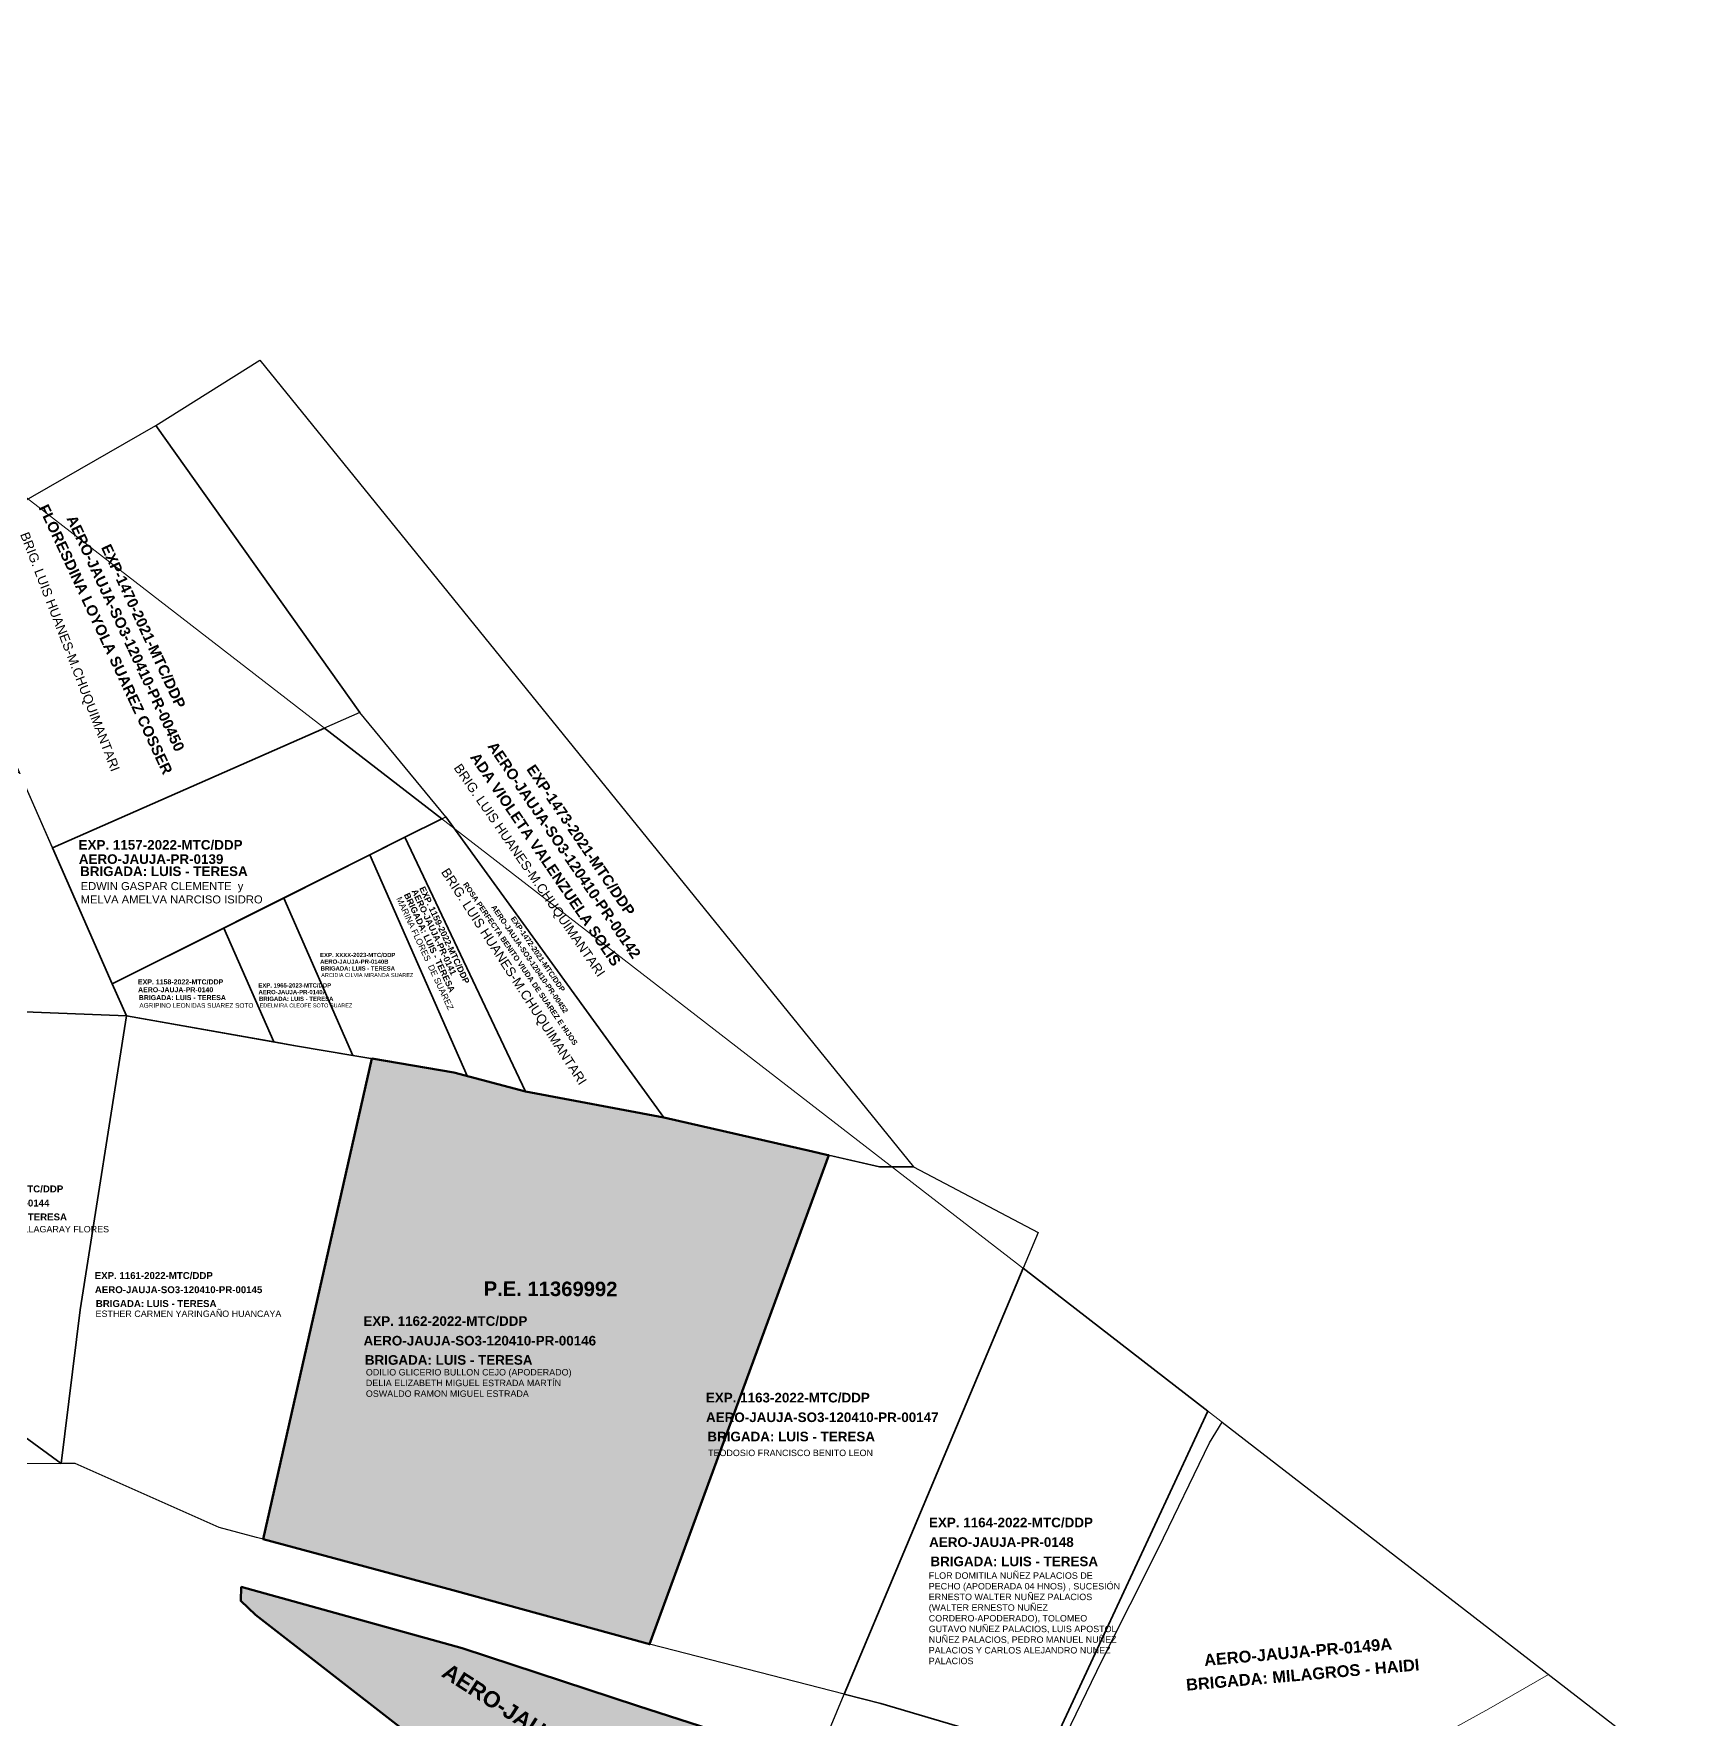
# Model space of a CAD drawing. Header units: metres. Extents: x 0 to 452779, y 0 to 8699072.
# Drawn here: x 449055.8 to 449363.8, y 8696896.3 to 8697212.2 of the extents above; entities that cross this region are included whole.
import ezdxf
from ezdxf.enums import TextEntityAlignment as Align

# ---------------------------------------------------------------- set-up
doc = ezdxf.new("R2010")
doc.units = ezdxf.units.M
doc.header["$MEASUREMENT"] = 0
for name, color, linetype in [('CODIGO', 7, 'Continuous'), ('COORD', 7, 'Continuous'), ('EXPEDIENTE', 150, 'Continuous'), ('PARA INGRESAR A SUNARP', 210, 'Continuous'), ('PARTIDA ELECTRONICA', 30, 'Continuous'), ('PERIMETRICO PMD', 5, 'Continuous'), ('PREDIOS ADQUIRIDOS', 7, 'Continuous'), ('PREDIOS CELIA E.T.', 200, 'Continuous'), ('SUJETO PASIVO', 4, 'Continuous')]:
    doc.layers.add(name, color=color, linetype=linetype)
doc.layers.add('MANZANAS', color=2, linetype='Continuous', lineweight=5)
doc.layers.add('PREDIOS INSCRITOS A FAVOR DEL MTC', color=30, linetype='Continuous', lineweight=70)
doc.layers.add('PREDIO DEFINIDO ( EN PROCESO)', color=7, linetype='Continuous', true_color=0xe0e000)
doc.layers.add('PREDIOS NANCY B', color=7, linetype='Continuous', lineweight=9, true_color=0xcd8966)
doc.styles.add('SANSSERIFBOLD', font='sasb____.pfb')
doc.styles.get("Standard").update_dxf_attribs({"font": 'arial.ttf'})
doc.dimstyles.get("Standard").update_dxf_attribs({"dimtxt": 0.18, "dimasz": 0.18, "dimexe": 0.18, "dimexo": 0.0625, "dimgap": 0.09, "dimtad": 0, "dimtih": 1, "dimtoh": 1, "dimdec": 4, "dimzin": 0, "dimdsep": 46, "dimtxsty": 'Standard', "dimcen": 0.09, "dimadec": 0, "dimazin": 0, "dimtfac": 1, "dimtdec": 4, "dimtofl": 0, "dimtmove": 0, "dimatfit": 3, "dimfxl": 1, "dimtolj": 1, "dimtzin": 0, "dimarcsym": 0})

# ---------------------------------------------------------------- blocks, each defined once
blk = doc.blocks.new('*D10')
at = {"layer": 'COORD', "color": 0, "lineweight": -2, "transparency": 16777216}
blk.add_line((449400, 8699071.75), (449400, 8698969.94), dxfattribs=at)
at = {"layer": 'Defpoints', "color": 0, "transparency": 16777216}
for p in [(449400, 8699071.81), (449400, 8699066.81), (0, 0)]:
    blk.add_point(p, dxfattribs=at)
at = {"layer": 'COORD', "color": 0, "transparency": 16777216, "insert": (449388.53, 8699018), "char_height": 21, "attachment_point": 5, "rotation": 90}
blk.add_mtext('\\A1;449400', dxfattribs=at)
blk = doc.blocks.new('*D12')
at = {"layer": 'COORD', "color": 0, "lineweight": -2, "transparency": 16777216}
blk.add_line((450100, 8699071.75), (450100, 8698969.94), dxfattribs=at)
at = {"layer": 'Defpoints', "color": 0, "transparency": 16777216}
for p in [(450100, 8699071.81), (450100, 8699066.81), (0, 0)]:
    blk.add_point(p, dxfattribs=at)
at = {"layer": 'COORD', "color": 0, "transparency": 16777216, "insert": (450088.53, 8699018), "char_height": 21, "attachment_point": 5, "rotation": 90}
blk.add_mtext('\\A1;450100', dxfattribs=at)
blk = doc.blocks.new('*D18')
at = {"layer": 'COORD', "color": 0, "lineweight": -2, "transparency": 16777216}
blk.add_line((450402.14, 8697500), (450284.84, 8697500), dxfattribs=at)
at = {"layer": 'Defpoints', "color": 0, "transparency": 16777216}
for p in [(450397.2, 8697500), (450402.2, 8697500), (0, 0)]:
    blk.add_point(p, dxfattribs=at)
at = {"layer": 'COORD', "color": 0, "transparency": 16777216, "insert": (450340.64, 8697511.47), "char_height": 21, "attachment_point": 5}
blk.add_mtext('\\A1;8697500', dxfattribs=at)
blk = doc.blocks.new('*D20')
at = {"layer": 'COORD', "color": 0, "lineweight": -2, "transparency": 16777216}
blk.add_line((450402.14, 8698200), (450284.84, 8698200), dxfattribs=at)
at = {"layer": 'Defpoints', "color": 0, "transparency": 16777216}
for p in [(450397.2, 8698200), (450402.2, 8698200), (0, 0)]:
    blk.add_point(p, dxfattribs=at)
at = {"layer": 'COORD', "color": 0, "transparency": 16777216, "insert": (450340.64, 8698211.47), "char_height": 21, "attachment_point": 5}
blk.add_mtext('\\A1;8698200', dxfattribs=at)
blk = doc.blocks.new('*D22')
at = {"layer": 'COORD', "color": 0, "lineweight": -2, "transparency": 16777216}
blk.add_line((450402.14, 8698900), (450284.84, 8698900), dxfattribs=at)
at = {"layer": 'Defpoints', "color": 0, "transparency": 16777216}
for p in [(450397.2, 8698900), (450402.2, 8698900), (0, 0)]:
    blk.add_point(p, dxfattribs=at)
at = {"layer": 'COORD', "color": 0, "transparency": 16777216, "insert": (450340.64, 8698911.47), "char_height": 21, "attachment_point": 5}
blk.add_mtext('\\A1;8698900', dxfattribs=at)

msp = doc.modelspace()

# ---------------------------------------------------------------- hatches: boundary and pattern name
at = {"layer": 'PREDIOS INSCRITOS A FAVOR DEL MTC', "transparency": 33554559}
h = msp.add_hatch(color=256, dxfattribs=at)
h.dxf.hatch_style = 1
h.paths.add_polyline_path([(449204.87, 8697001.97), (449204.42, 8697002.07), (449201.8, 8697002.67), (449173.92, 8697009.02), (449147.99, 8697013.92), (449134.6, 8697017.48), (449119.18, 8697020.09), (449098.85, 8696930), (449134.39, 8696920.49), (449170.82, 8696910.44), (449171.28, 8696910.32)])
h = msp.add_hatch(color=256, dxfattribs=at)
h.dxf.hatch_style = 1
h.paths.add_polyline_path([(449094.73, 8696921.06), (449094.62, 8696918.44), (449097.36, 8696915.87), (449179.9, 8696851.74), (449200.26, 8696835.61), (449201.15, 8696849.18), (449202.47, 8696881.84), (449202.53, 8696887.98), (449168.98, 8696898.77), (449136.15, 8696909.57)])

# ---------------------------------------------------------------- linework, layer by layer
at = {"color": 2, "flags": 128}
msp.add_lwpolyline([(449207.77, 8696900.97), (449214.6, 8696899.23), (449246.14, 8696889.91), (449243.47, 8696884.16), (449204.99, 8696894.35)], close=True, dxfattribs=at)
at = {"layer": 'MANZANAS', "color": 1}
msp.add_lwpolyline([(449339.8, 8696904.67), (449328.6, 8696898.23), (449290.6, 8696877.23), (449258.6, 8696886.23), (449247.49, 8696889.51), (449243.46, 8696881.25), (449277.19, 8696871.82), (449315.55, 8696860.74), (449397.91, 8696836.52), (449440.47, 8696824.59), (449441.9, 8696825.76)], close=True, dxfattribs=at)
at = {"layer": 'PARA INGRESAR A SUNARP', "lineweight": 35}
for points in [[(449110.33, 8697082.02), (449059.32, 8697059.6), (449070.54, 8697034.07), (449116.85, 8697057.3), (449125.37, 8697061.57), (449132.3, 8697065.04)], [(449118.82, 8697058.28), (449125.37, 8697061.57), (449147.99, 8697013.92), (449137.04, 8697016.83)], [(449070.54, 8697034.07), (449118.82, 8697058.28), (449137.04, 8697016.83), (449134.6, 8697017.48), (449104.89, 8697022.5), (449073.18, 8697028.08)], [(449102.67, 8697050.18), (449118.82, 8697058.28), (449137.04, 8697016.83), (449134.6, 8697017.48), (449115.64, 8697020.68)], [(449102.67, 8697050.18), (449091.44, 8697044.55), (449100.82, 8697023.22), (449104.89, 8697022.5), (449115.64, 8697020.68)], [(449091.44, 8697044.55), (449070.54, 8697034.07), (449073.18, 8697028.08), (449100.82, 8697023.22)], [(449039.68, 8697029.39), (449073.18, 8697028.08), (449064.51, 8696973), (449060.95, 8696944.23), (449031.1, 8696966)], [(449241.3, 8696980.8), (449275.93, 8696954.04), (449246.14, 8696889.91), (449214.6, 8696899.23), (449207.77, 8696900.97)]]:
    msp.add_lwpolyline(points, close=True, dxfattribs=at)
at = {"layer": 'PERIMETRICO PMD', "color": 5, "linetype": 'Continuous', "lineweight": 20, "ltscale": 20}
msp.add_lwpolyline([(446623.18, 8698528.1), (446620.36, 8698536.51), (446610.4, 8698557.69), (446651.66, 8698611.07), (446576.59, 8698669.1), (446689.93, 8698815.74), (446740.57, 8698776.6), (446806.82, 8698862.32), (449771.2, 8696571.26), (449775.99, 8696557.79), (449674.35, 8696425.76), (449839.54, 8696298.09), (449196.34, 8696510.01), (448340.95, 8697171.27), (448216.44, 8697007.84), (447797.34, 8697331.75), (447784.54, 8697358.86), (447883.43, 8697486.8), (447076.22, 8698110.71), (446956.09, 8698218.6), (446730.51, 8698426.22), (446623.18, 8698528.1)], dxfattribs=at)
at = {"layer": 'PREDIO DEFINIDO ( EN PROCESO)', "color": 177, "true_color": 0x293189}
for points in [[(449098.2, 8697151), (449220.77, 8696999.8), (449214.38, 8696999.8), (449201.8, 8697002.67), (449173.92, 8697009.02), (449133.07, 8697065.43), (449116.96, 8697084.93), (449078.68, 8697138.71)], [(449035.43, 8697113.96), (449078.68, 8697138.71), (449116.96, 8697084.93), (449059.32, 8697059.6)], [(448948.77, 8697037.59), (449053.09, 8697073.77), (449070.54, 8697034.07), (449073.18, 8697028.08), (449018.96, 8697030.2), (449003.06, 8697029.95), (448948.77, 8697032.96)], [(449125.37, 8697061.57), (449133.07, 8697065.43), (449173.92, 8697009.02), (449147.99, 8697013.92)], [(449204.87, 8697001.97), (449214.38, 8696999.8), (449220.77, 8696999.8), (449244.1, 8696987.47), (449207.77, 8696900.97), (449171.28, 8696910.32)]]:
    msp.add_lwpolyline(points, close=True, dxfattribs=at)
at = {"layer": 'PREDIO DEFINIDO ( EN PROCESO)', "color": 177, "true_color": 0x293189, "flags": 128}
msp.add_lwpolyline([(449073.18, 8697028.08), (449100.82, 8697023.22), (449117.86, 8697020.31), (449119.18, 8697020.09), (449098.85, 8696930), (449097.55, 8696930.35), (449090.6, 8696932.23), (449063.6, 8696944.23), (449060.95, 8696944.23), (449064.51, 8696973)], close=True, dxfattribs=at)
at = {"layer": 'PREDIO DEFINIDO ( EN PROCESO)', "color": 177, "lineweight": 0, "true_color": 0x293189}
msp.add_lwpolyline([(449049.33, 8696944.23), (449060.95, 8696944.23), (449031.1, 8696966)], dxfattribs=at)
at = {"layer": 'PREDIOS ADQUIRIDOS', "color": 7}
msp.add_lwpolyline([(449278.64, 8696951.94), (449441.9, 8696825.76), (449440.47, 8696824.59), (449397.91, 8696836.52), (449315.55, 8696860.74), (449277.19, 8696871.82), (449243.46, 8696881.25), (449247.43, 8696889.39), (449256.03, 8696907.24), (449266.67, 8696928.32), (449276.23, 8696948.05)], close=True, dxfattribs=at)
at = {"layer": 'PREDIOS INSCRITOS A FAVOR DEL MTC', "lineweight": 60}
msp.add_lwpolyline([(449204.87, 8697001.97), (449204.42, 8697002.07), (449201.8, 8697002.67), (449173.92, 8697009.02), (449147.99, 8697013.92), (449134.6, 8697017.48), (449119.18, 8697020.09), (449098.85, 8696930), (449134.39, 8696920.49), (449170.82, 8696910.44), (449171.28, 8696910.32)], close=True, dxfattribs=at)
msp.add_lwpolyline([(449094.73, 8696921.06), (449094.62, 8696918.44), (449097.36, 8696915.87), (449179.9, 8696851.74), (449200.26, 8696835.61), (449201.15, 8696849.18), (449202.47, 8696881.84), (449202.53, 8696887.98), (449168.98, 8696898.77), (449136.15, 8696909.57), (449094.73, 8696921.06)], dxfattribs=at)

# ---------------------------------------------------------------- texts
at = {"layer": 'CODIGO', "lineweight": 20, "style": 'SANSSERIFBOLD'}
for s, height, p in [('AERO-JAUJA-PR-0139', 1.8, (449064.26, 8697056.58)), ('AERO-JAUJA-PR-0140B', 0.7978, (449109.5, 8697037.86)), ('AERO-JAUJA-PR-0140', 0.9357, (449075.37, 8697032.53)), ('AERO-JAUJA-PR-0140A', 0.7978, (449097.95, 8697032.16)), ('AERO-JAUJA-PR-0144', 1.296, (449039.23, 8696992.37)), ('AERO-JAUJA-SO3-120410-PR-00145', 1.296, (449067.27, 8696976.13)), ('AERO-JAUJA-SO3-120410-PR-00146', 1.8, (449117.64, 8696966.32)), ('AERO-JAUJA-SO3-120410-PR-00147', 1.8, (449181.85, 8696951.97)), ('AERO-JAUJA-PR-0148', 1.8, (449223.68, 8696928.58))]:
    msp.add_text(s, height=height, dxfattribs=at).set_placement(p)
at = {"layer": 'CODIGO', "color": 6, "linetype": 'Continuous', "lineweight": 20, "style": 'SANSSERIFBOLD'}
for height, p in [(1.8, (449064.5, 8697054.3)), (0.7978, (449109.61, 8697036.59)), (0.9357, (449075.5, 8697031.05)), (0.7978, (449098.06, 8697030.9)), (1.296, (449039.41, 8696989.77)), (1.296, (449067.45, 8696973.53)), (1.8, (449117.89, 8696962.71)), (1.8, (449182.1, 8696948.36)), (1.8, (449223.92, 8696924.96))]:
    msp.add_text('BRIGADA: LUIS - TERESA', height=height, dxfattribs=at).set_placement(p)
msp.add_text('BRIGADA: LUIS - TERESA', height=1.1664, rotation=295.0986, dxfattribs=at).set_placement((449125.17, 8697050.81))
at = {"layer": 'CODIGO', "lineweight": 20, "style": 'SANSSERIFBOLD'}
msp.add_text('AERO-JAUJA-PR-0141', height=1.1664, rotation=295.0986, dxfattribs=at).set_placement((449126.62, 8697051.5))
at = {"layer": 'CODIGO', "style": 'SANSSERIFBOLD'}
msp.add_text('AERO-JAUJA-PR-0149A', height=2.2, rotation=5, dxfattribs=at).set_placement((449292.94, 8696907.79), align=Align.CENTER)
at = {"layer": 'CODIGO', "color": 1, "lineweight": 20, "style": 'SANSSERIFBOLD'}
msp.add_text('AERO-JAUJA-SO3-120401-PR-00150', height=3, rotation=327.3195, dxfattribs=at).set_placement((449162.66, 8696884.8), align=Align.CENTER)
at = {"layer": 'CODIGO', "color": 6, "style": 'SANSSERIFBOLD'}
msp.add_text('BRIGADA: MILAGROS - HAIDI', height=2.2, rotation=5, dxfattribs=at).set_placement((449293.81, 8696903.53), align=Align.CENTER)
at = {"layer": 'EXPEDIENTE', "color": 3, "linetype": 'Continuous', "lineweight": 20, "style": 'SANSSERIFBOLD'}
for s, height, p in [('EXP. 1157-2022-MTC/DDP', 1.8, (449064.22, 8697059.25)), ('EXP. XXXX-2023-MTC/DDP', 0.7978, (449109.49, 8697039.11)), ('EXP. 1158-2022-MTC/DDP', 0.9357, (449075.36, 8697034)), ('EXP. 1965-2023-MTC/DDP', 0.7978, (449097.93, 8697033.41)), ('EXP. 1160-2022-MTC/DDP', 1.296, (449039.21, 8696995.02)), ('EXP. 1161-2022-MTC/DDP', 1.296, (449067.25, 8696978.78)), ('EXP. 1162-2022-MTC/DDP', 1.8, (449117.61, 8696970)), ('EXP. 1163-2022-MTC/DDP', 1.8, (449181.82, 8696955.65)), ('EXP. 1164-2022-MTC/DDP', 1.8, (449223.65, 8696932.25))]:
    msp.add_text(s, height=height, dxfattribs=at).set_placement(p)
msp.add_text('EXP. 1159-2022-MTC/DDP', height=1.1664, rotation=295.0986, dxfattribs=at).set_placement((449128.07, 8697052.01))
at = {"layer": 'PARTIDA ELECTRONICA', "lineweight": 0, "style": 'SANSSERIFBOLD'}
msp.add_text('P.E. 11369992', height=2.7123, rotation=359.8132, dxfattribs=at).set_placement((449152.7, 8696975.59), align=Align.CENTER)
at = {"layer": 'PREDIOS CELIA E.T.', "style": 'SANSSERIFBOLD'}
for s, height, rotation, p in [('FLORESDINA LOYOLA SUAREZ COSSER', 2, 295, (449069.3, 8697098.66)), ('ADA VIOLETA VALENZUELA SOLIS', 2, 304.3018, (449151.78, 8697057.45)), ('ROSA PERFECTA BENITO VIUDA DE SUAREZ E HIJOS', 1, 304.5098, (449147.05, 8697037.88))]:
    msp.add_text(s, height=height, rotation=rotation, dxfattribs=at).set_placement(p, align=Align.MIDDLE)
for s, height, rotation, p in [('AERO-JAUJA-SO3-120410-PR-00450', 2, 295, (449072.13, 8697099.38)), ('EXP-1470-2021-MTC/DDP', 2, 295, (449075.48, 8697100.7)), ('AERO-JAUJA-SO3-120410-PR-00142', 2, 304.3018, (449154.46, 8697058.62)), ('EXP-1473-2021-MTC/DDP', 2, 304.3018, (449157.55, 8697060.47)), ('AERO-JAUJA-SO3-120410-PR-00452', 1, 304.5098, (449148.39, 8697038.47)), ('EXP-1472-2021-MTC/DDP', 1, 304.5098, (449149.93, 8697039.4))]:
    msp.add_text(s, height=height, rotation=rotation, dxfattribs=at).set_placement(p, align=Align.CENTER)
at = {"layer": 'PREDIOS NANCY B', "color": 4}
for rotation, p in [(291.0087, (449061.8, 8697096.03)), (304.6043, (449148.05, 8697054.9)), (302.993, (449145.12, 8697035.01))]:
    msp.add_text('BRIG. LUIS HUANES-M.CHUQUIMANTARI', height=1.75, rotation=rotation, dxfattribs=at).set_placement(p, align=Align.CENTER)
at = {"layer": 'SUJETO PASIVO', "attachment_point": 1}
for s, width, gutter_width, heights, insert, char_height in [('EDWIN GASPAR CLEMENTE  y  MELVA AMELVA NARCISO ISIDRO ', 36.225, 1, [10.76], (449064.61, 8697053.17), 1.5), ('ARCIDIA CILVIA MIRANDA SUAREZ', 18.9911, 0.492, [5.3], (449109.71, 8697036.11), 0.7387), ('AGRIPINO LEONIDAS SUAREZ SOTO', 22.2735, 0.578, [6.21], (449075.61, 8697030.48), 0.8664), ('EDELMIRA CLEOFE SOTO SUAREZ', 18.9911, 0.492, [5.3], (449098.15, 8697030.42), 0.7387), ('CARMEN ROSA VILLAGARAY FLORES', 36.225, 1, [10.76], (449039.38, 8696988.72), 1.2), ('ESTHER CARMEN YARINGAÑO HUANCAYA', 36.225, 1, [10.76], (449067.4, 8696972.87), 1.2), ('ODILIO GLICERIO BULLON CEJO (APODERADO) DELIA ELIZABETH MIGUEL ESTRADA MARTÍN OSWALDO RAMON MIGUEL ESTRADA   ', 39.4169, 1, [10.76], (449118.08, 8696961.9), 1.2), ('TEODOSIO FRANCISCO BENITO LEON', 36.225, 1, [10.76], (449182.23, 8696946.79), 1.2), ('FLOR DOMITILA NUÑEZ PALACIOS DE PECHO (APODERADA 04 HNOS) , SUCESIÓN ERNESTO WALTER NUÑEZ PALACIOS (WALTER ERNESTO NUÑEZ CORDERO-APODERADO), TOLOMEO GUTAVO NUÑEZ PALACIOS, LUIS APOSTOL NUÑEZ PALACIOS, PEDRO MANUEL NUÑEZ PALACIOS Y CARLOS ALEJANDRO NUNEZ PALACIOS\u200b ', 36.225, 1, [20.15], (449223.61, 8696923.8), 1.2)]:
    msp.add_mtext_dynamic_manual_height_columns(s, width=width, gutter_width=gutter_width, heights=heights, dxfattribs=dict(at, insert=insert, char_height=char_height))
at = {"layer": 'SUJETO PASIVO', "insert": (449124.78, 8697050.56), "char_height": 1.15, "attachment_point": 1, "rotation": 295}
msp.add_mtext_dynamic_manual_height_columns('MARINA FLORES  DE SUAREZ', width=38.5621, gutter_width=1, heights=[10.76], dxfattribs=at)

# ---------------------------------------------------------------- dimensions: what is measured, and where the dimension line sits
at = {"layer": 'COORD'}
for feature_location, offset, dtype, picture, middle in [((449400, 8699071.81), (0, -5), 1, '*D10', (449388.53, 8699018)), ((450100, 8699071.81), (0, -5), 1, '*D12', (450088.53, 8699018)), ((450402.2, 8698900), (-5, 0), 0, '*D22', (450340.64, 8698911.47)), ((450402.2, 8698200), (-5, 0), 0, '*D20', (450340.64, 8698211.47)), ((450402.2, 8697500), (-5, 0), 0, '*D18', (450340.64, 8697511.47))]:
    dim = msp.add_ordinate_dim(feature_location=feature_location, offset=offset, dtype=dtype, origin=(0, 0), dimstyle='Standard', override={"dimtxt": 21, "dimgap": 0.75, "dimtad": 1, "dimdec": 0}, dxfattribs=at)
    dim.commit()
    dim.dimension.update_dxf_attribs({"geometry": picture, "text_midpoint": middle})

doc.saveas('drawing.dxf')
